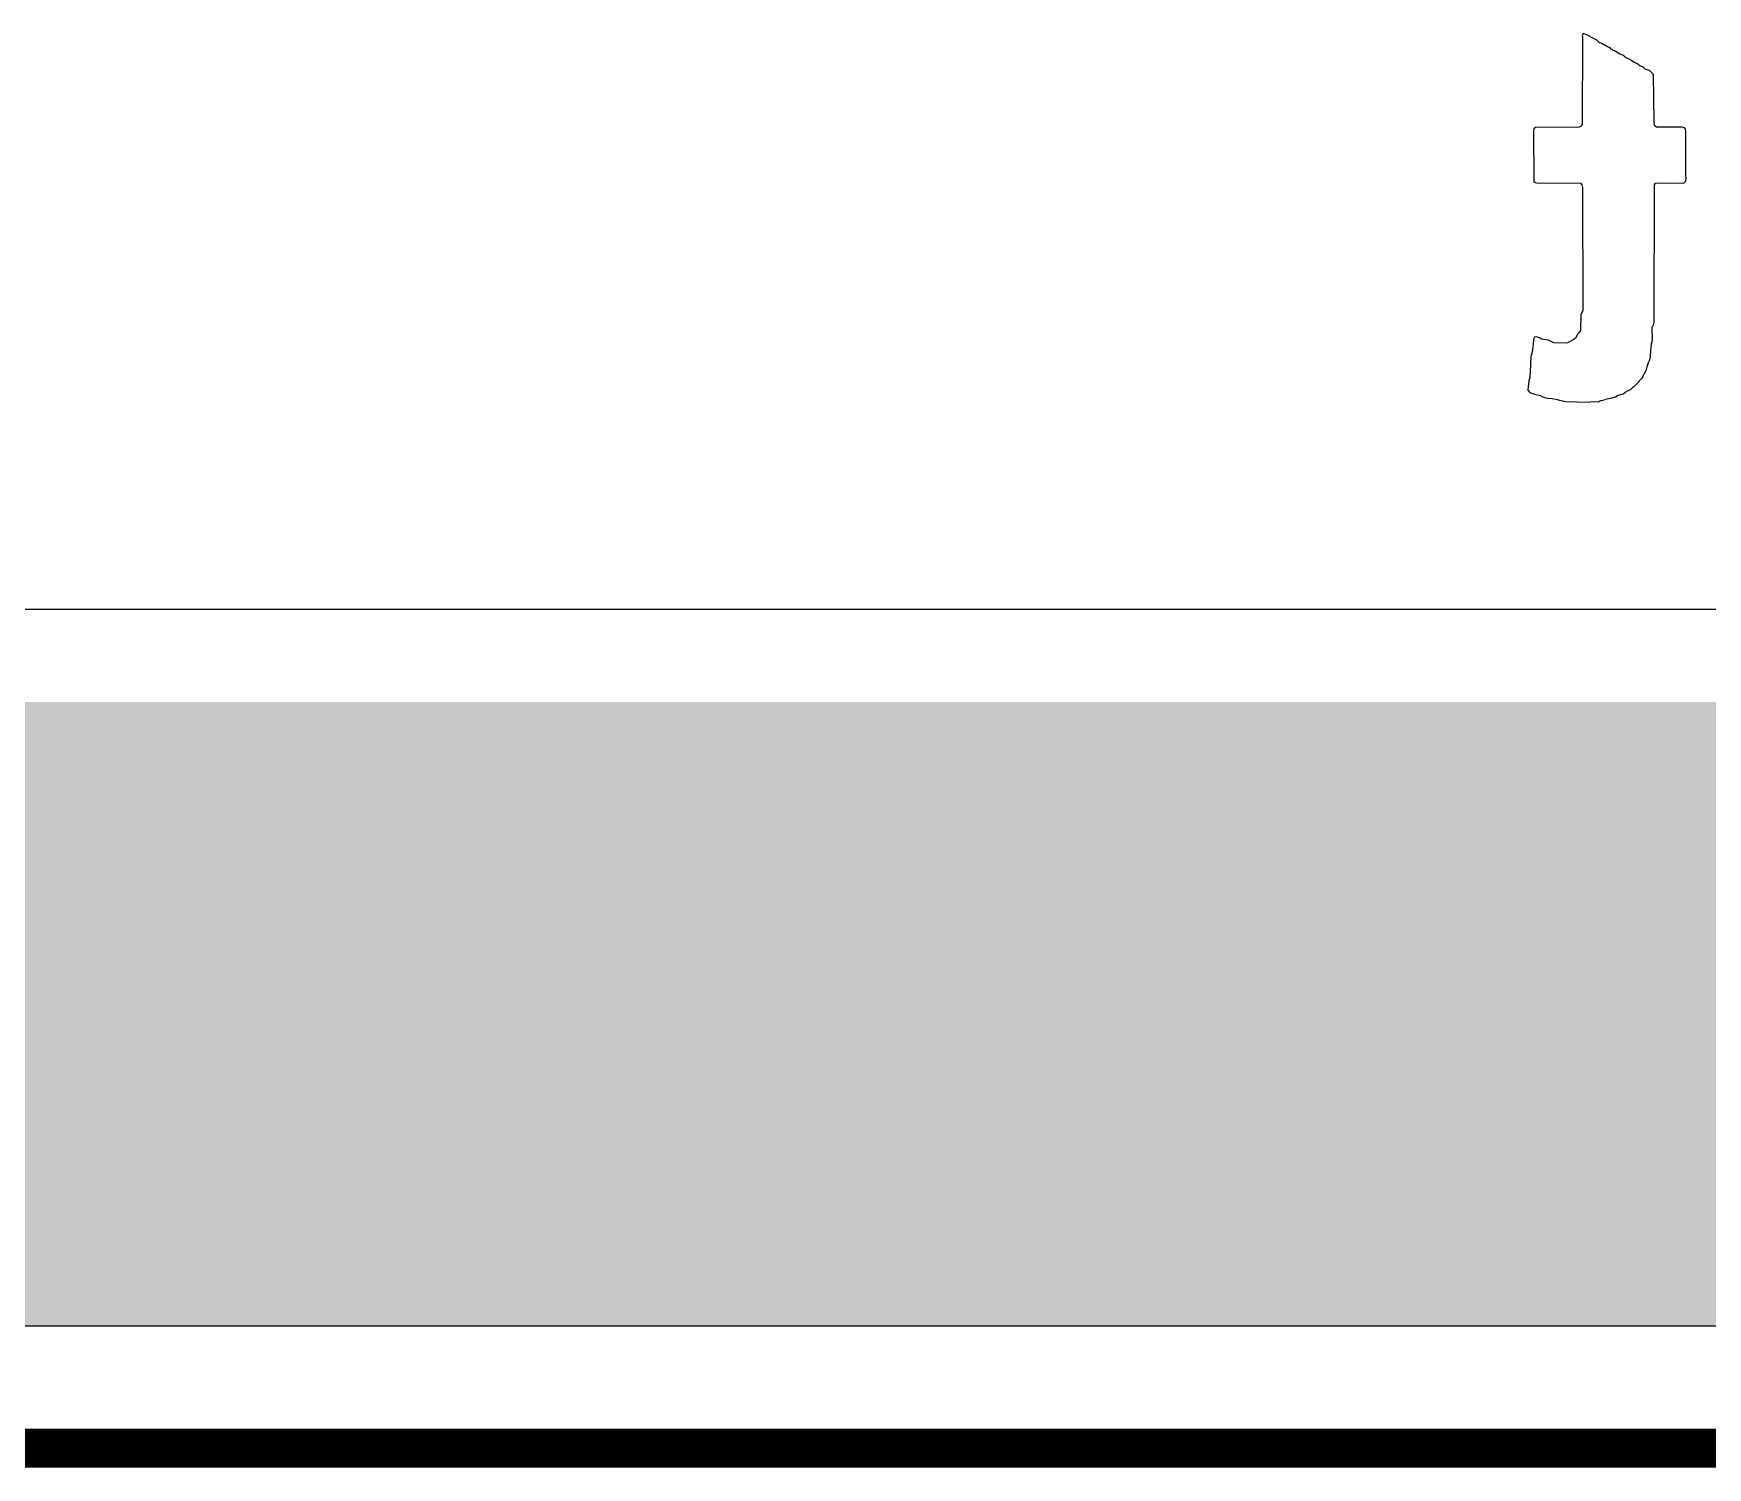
# Model space of a CAD drawing. Header units: millimetres. Extents: x 0 to 174, y 0 to 132.
# Drawn here: x 30.03 to 38.76, y -0.1 to 7.37 of the extents above; entities that cross this region are included whole.
import ezdxf

# ---------------------------------------------------------------- set-up
doc = ezdxf.new("R2010")
doc.units = ezdxf.units.MM
for name, color, linetype in [('BottomLayer', 5, 'Continuous'), ('BottomOverlay', 54, 'Continuous'), ('Mechanical2', 216, 'Continuous'), ('TopLayer', 1, 'Continuous')]:
    doc.layers.add(name, color=color, linetype=linetype)

msp = doc.modelspace()

# ---------------------------------------------------------------- hatches: boundary and pattern name
at = {"layer": 'TopLayer'}
msp.add_hatch(color=1, dxfattribs=at).paths.add_polyline_path([(0.9398, 0.635), (159.3342, 0.635), (159.3342, 3.8862), (0.9398, 3.8862)])

# ---------------------------------------------------------------- linework, layer by layer
at = {"layer": 'BottomLayer'}
msp.add_line((154.5836, 0.635), (5.4165, 0.635), dxfattribs=at)
at = {"layer": 'BottomOverlay'}
for p, q in [((38.1077, 7.3665), (38.1046, 7.3571)), ((38.1046, 7.3571), (38.1066, 7.3508)), ((38.1066, 7.3508), (38.1046, 6.8927)), ((38.1119, 7.3686), (38.1077, 7.3665)), ((38.1265, 7.3623), (38.1119, 7.3686)), ((38.1453, 7.3539), (38.1265, 7.3623)), ((38.1495, 7.3498), (38.1453, 7.3539)), ((38.1809, 7.333), (38.1495, 7.3498)), ((38.1851, 7.3309), (38.1809, 7.333)), ((38.1956, 7.3205), (38.1851, 7.3309)), ((38.2039, 7.3184), (38.1956, 7.3205)), ((38.2196, 7.309), (38.2039, 7.3184)), ((38.2363, 7.2985), (38.2196, 7.309)), ((38.2499, 7.2933), (38.2363, 7.2985)), ((38.2562, 7.287), (38.2499, 7.2933)), ((38.2604, 7.2849), (38.2562, 7.287)), ((38.2635, 7.2818), (38.2604, 7.2849)), ((38.2771, 7.2765), (38.2635, 7.2818)), ((38.2897, 7.2682), (38.2771, 7.2765)), ((38.297, 7.2629), (38.2897, 7.2682)), ((38.3169, 7.2556), (38.297, 7.2629)), ((38.3211, 7.2514), (38.3169, 7.2556)), ((38.3253, 7.2494), (38.3211, 7.2514)), ((38.3294, 7.2452), (38.3253, 7.2494)), ((38.3441, 7.2368), (38.3294, 7.2452)), ((38.3545, 7.2326), (38.3441, 7.2368)), ((38.3608, 7.2263), (38.3545, 7.2326)), ((38.3755, 7.218), (38.3608, 7.2263)), ((38.3901, 7.2117), (38.3755, 7.218)), ((38.3943, 7.2096), (38.3901, 7.2117)), ((38.3985, 7.2054), (38.3943, 7.2096)), ((38.4058, 7.2002), (38.3985, 7.2054)), ((38.4194, 7.195), (38.4058, 7.2002)), ((38.4236, 7.1908), (38.4194, 7.195)), ((38.4278, 7.1887), (38.4236, 7.1908)), ((38.433, 7.1835), (38.4278, 7.1887)), ((38.4434, 7.1793), (38.433, 7.1835)), ((38.455, 7.1761), (38.4434, 7.1793)), ((38.4769, 7.1542), (38.455, 7.1761)), ((38.479, 6.9094), (38.4769, 7.1542)), ((38.1046, 6.8927), (38.1004, 6.8885)), ((38.4811, 6.8885), (38.479, 6.9094)), ((37.8535, 6.8718), (37.8514, 6.8634)), ((37.8514, 6.8634), (37.8535, 6.5977)), ((37.8608, 6.8791), (37.8535, 6.8718)), ((38.07, 6.8812), (37.8608, 6.8791)), ((38.0763, 6.8791), (38.07, 6.8812)), ((38.0889, 6.8812), (38.0763, 6.8791)), ((38.0951, 6.8833), (38.0889, 6.8812)), ((38.0993, 6.8854), (38.0951, 6.8833)), ((38.1004, 6.8885), (38.0993, 6.8854)), ((38.4842, 6.8854), (38.4811, 6.8885)), ((38.4916, 6.8801), (38.4842, 6.8854)), ((38.6265, 6.8812), (38.4916, 6.8801)), ((38.638, 6.878), (38.6265, 6.8812)), ((38.6432, 6.8707), (38.638, 6.878)), ((38.6453, 6.8623), (38.6432, 6.8707)), ((38.6443, 6.6249), (38.6453, 6.8623)), ((37.8535, 6.5977), (37.8588, 6.5925)), ((37.8588, 6.5925), (37.8755, 6.5883)), ((37.8755, 6.5883), (37.8964, 6.5904)), ((37.8964, 6.5904), (38.0951, 6.5883)), ((38.0951, 6.5883), (38.1025, 6.581)), ((38.1025, 6.581), (38.1066, 6.5663)), ((38.1066, 6.5663), (38.1077, 5.9252)), ((38.479, 5.8655), (38.4811, 6.581)), ((38.4811, 6.581), (38.4863, 6.5883)), ((38.4863, 6.5883), (38.4947, 6.5904)), ((38.4947, 6.5904), (38.5167, 6.5893)), ((38.5167, 6.5893), (38.6139, 6.5904)), ((38.6139, 6.5904), (38.6202, 6.5883)), ((38.6202, 6.5883), (38.6359, 6.5914)), ((38.6359, 6.5914), (38.6443, 6.5998)), ((38.6464, 6.6186), (38.6443, 6.6249)), ((38.6443, 6.5998), (38.6464, 6.6186)), ((38.0983, 5.9032), (38.0962, 5.8216)), ((38.1077, 5.9252), (38.0983, 5.9032)), ((38.4696, 5.8373), (38.4738, 5.8478)), ((38.4738, 5.8478), (38.4769, 5.8509)), ((38.4769, 5.8509), (38.479, 5.8655)), ((37.8514, 5.7756), (37.8493, 5.7463)), ((37.8556, 5.786), (37.8514, 5.7756)), ((37.8671, 5.7892), (37.8556, 5.786)), ((37.8818, 5.7829), (37.8671, 5.7892)), ((37.8933, 5.7756), (37.8818, 5.7829)), ((37.9299, 5.7704), (37.8933, 5.7756)), ((37.9571, 5.7578), (37.9299, 5.7704)), ((38.0198, 5.7557), (37.9571, 5.7578)), ((38.0282, 5.7578), (38.0198, 5.7557)), ((38.0387, 5.762), (38.0282, 5.7578)), ((38.0575, 5.7725), (38.0387, 5.762)), ((38.0617, 5.7745), (38.0575, 5.7725)), ((38.069, 5.7819), (38.0617, 5.7745)), ((38.0815, 5.8049), (38.069, 5.7819)), ((38.0868, 5.8101), (38.0815, 5.8049)), ((38.0962, 5.8216), (38.0868, 5.8101)), ((38.4665, 5.7547), (38.4686, 5.7609)), ((38.4686, 5.7609), (38.4706, 5.7756)), ((38.4706, 5.7756), (38.4696, 5.8373)), ((37.8368, 5.6835), (37.8337, 5.6093)), ((37.8389, 5.6919), (37.8368, 5.6835)), ((37.842, 5.7034), (37.8389, 5.6919)), ((37.8452, 5.7191), (37.842, 5.7034)), ((37.8472, 5.74), (37.8452, 5.7191)), ((37.8493, 5.7463), (37.8472, 5.74)), ((38.455, 5.6658), (38.4581, 5.6752)), ((38.4581, 5.6752), (38.4602, 5.6835)), ((38.4602, 5.6835), (38.4623, 5.7212)), ((38.4623, 5.7212), (38.4644, 5.7275)), ((38.4644, 5.7275), (38.4665, 5.7547)), ((37.8337, 5.6093), (37.8316, 5.5758)), ((38.4183, 5.5748), (38.4257, 5.5946)), ((38.4257, 5.5946), (38.4309, 5.5999)), ((38.4309, 5.5999), (38.433, 5.6041)), ((38.433, 5.6041), (38.4393, 5.6187)), ((38.4393, 5.6187), (38.4424, 5.6323)), ((38.4424, 5.6323), (38.4508, 5.6553)), ((38.4508, 5.6553), (38.455, 5.6658)), ((37.8232, 5.5319), (37.8221, 5.5099)), ((37.8221, 5.5099), (37.8316, 5.4984)), ((37.8253, 5.5402), (37.8232, 5.5319)), ((37.8274, 5.5591), (37.8253, 5.5402)), ((37.8316, 5.5758), (37.8274, 5.5591)), ((37.8316, 5.4984), (37.842, 5.4942)), ((38.3179, 5.4911), (38.3305, 5.4995)), ((38.3305, 5.4995), (38.3357, 5.5047)), ((38.3357, 5.5047), (38.3462, 5.5089)), ((38.3462, 5.5089), (38.3608, 5.5172)), ((38.3608, 5.5172), (38.364, 5.5204)), ((38.364, 5.5204), (38.366, 5.5246)), ((38.366, 5.5246), (38.3734, 5.5298)), ((38.3734, 5.5298), (38.3755, 5.5298)), ((38.3755, 5.5298), (38.4016, 5.5559)), ((38.4016, 5.5559), (38.4037, 5.5601)), ((38.4037, 5.5601), (38.4183, 5.5748)), ((37.842, 5.4942), (37.8504, 5.4921)), ((37.8504, 5.4921), (37.865, 5.4879)), ((37.865, 5.4879), (37.8807, 5.4848)), ((37.8807, 5.4848), (37.8912, 5.4806)), ((37.8912, 5.4806), (37.8943, 5.4775)), ((37.8943, 5.4775), (37.9048, 5.4733)), ((37.9048, 5.4733), (37.9131, 5.4712)), ((37.9131, 5.4712), (37.9278, 5.4691)), ((37.9278, 5.4691), (37.9487, 5.467)), ((37.9487, 5.467), (37.9665, 5.4639)), ((37.9665, 5.4639), (37.9749, 5.4618)), ((37.9749, 5.4618), (37.9864, 5.4587)), ((37.9864, 5.4587), (38.0104, 5.4534)), ((38.0104, 5.4534), (38.0188, 5.4513)), ((38.0188, 5.4513), (38.0774, 5.4492)), ((38.0774, 5.4492), (38.1412, 5.4482)), ((38.1412, 5.4482), (38.1474, 5.4503)), ((38.1474, 5.4503), (38.1914, 5.4524)), ((38.1914, 5.4524), (38.2018, 5.4566)), ((38.2018, 5.4566), (38.2102, 5.4587)), ((38.2102, 5.4587), (38.2248, 5.4628)), ((38.2248, 5.4628), (38.2332, 5.4649)), ((38.2332, 5.4649), (38.251, 5.4681)), ((38.251, 5.4681), (38.2677, 5.4723)), ((38.2677, 5.4723), (38.2782, 5.4764)), ((38.2782, 5.4764), (38.2918, 5.4838)), ((38.2918, 5.4838), (38.3064, 5.4879)), ((38.3064, 5.4879), (38.3179, 5.4911))]:
    msp.add_line(p, q, dxfattribs=at)
at = {"layer": 'Mechanical2', "const_width": 0.2032}
msp.add_lwpolyline([(0, 0), (160, 0)], dxfattribs=at)
at = {"layer": 'TopLayer'}
msp.add_line((152.3746, 4.3688), (8.2306, 4.3688), dxfattribs=at)

doc.saveas('drawing.dxf')
